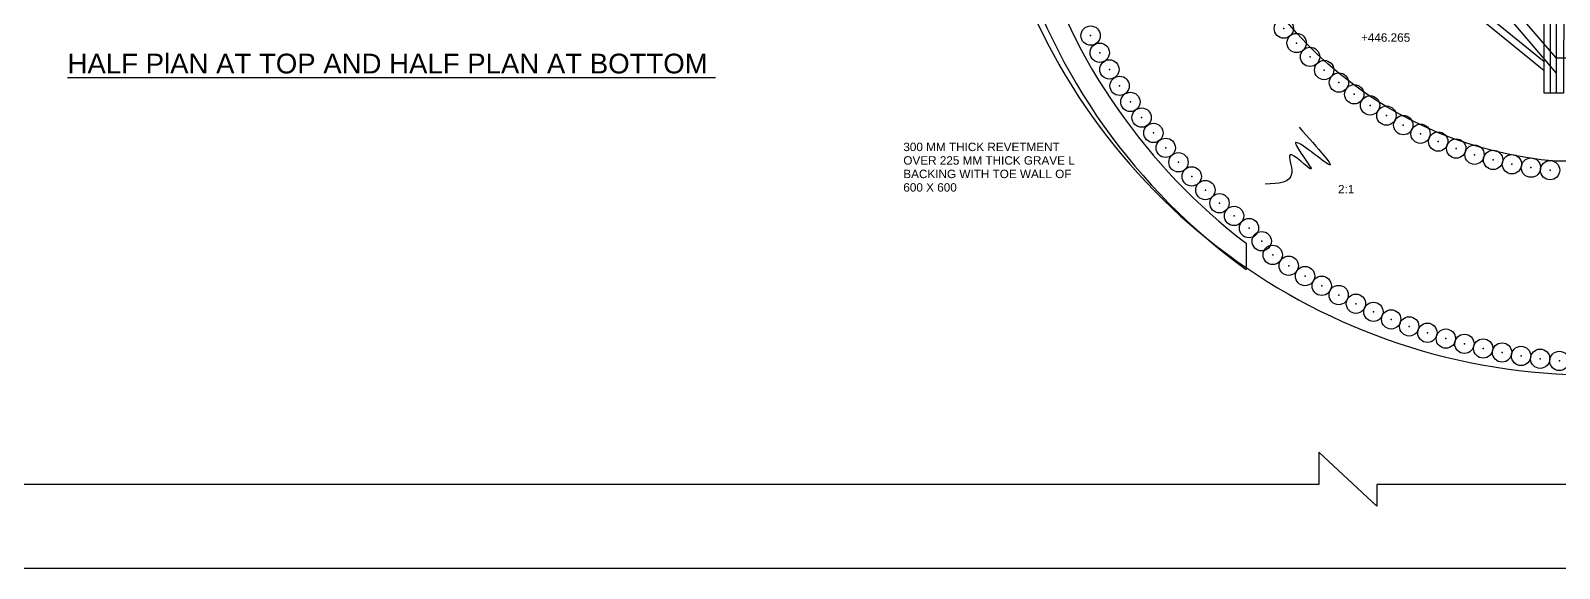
# Model space of a CAD drawing. Header units: millimetres. Extents: x 13075 to 24879, y 21418 to 27290.
# Drawn here: x 16558 to 20199, y 21418 to 22698 of the extents above; entities that cross this region are included whole.
import ezdxf

# ---------------------------------------------------------------- set-up
doc = ezdxf.new("R2010")
doc.units = ezdxf.units.MM
doc.header["$MEASUREMENT"] = 0
doc.header["$PDMODE"] = 32
doc.header["$PDSIZE"] = 46
doc.layers.add('DRAWING', color=7, linetype='Continuous')
doc.layers.add('TEXT', color=7, linetype='Continuous')
doc.styles.get("Standard").update_dxf_attribs({"font": 'arial.ttf', "height": 20})

msp = doc.modelspace()

# ---------------------------------------------------------------- linework, layer by layer
at = {"layer": 'DRAWING'}
for points in [[(21279.7, 25227.3), (20291.5, 25227.3, 0.345701), (18883.6, 23931.3), (18878.3, 22916.8, 0.330847), (20281.7, 21878.5), (21265.9, 21878.5), (21265.9, 23425.1), (21242.7, 23425.1), (21304.5, 23467.6), (21270.6, 23467.6), (21279.7, 25227.3)], [(21265.9, 22387), (20191.8, 22387, -0.310044), (19366.6, 23060.3), (19366.6, 23145.8)]]:
    msp.add_lwpolyline(points, format="xyb", dxfattribs=at)
msp.add_lwpolyline([(20208.7, 22548.8), (20163, 22548.8), (20163, 24319.3), (20214.8, 24319.3)], close=True, dxfattribs=at)
for points in [[(20177.4, 24319.3), (20177.4, 22548.8)], [(21274.7, 24269.3), (20198.6, 24269.3), (20191.2, 22633.2), (21265.9, 22633.2)], [(20191.2, 22633.2), (19697, 23206.5)], [(19693.7, 23180.1), (20191.2, 22596.3)], [(19693.7, 23180.1), (19693.7, 23005.4), (20163, 22624)], [(20163, 22602.2), (19678.1, 22996.9), (19678.1, 23156.5)], [(20191.2, 22633.2), (20191.2, 22548.8)], [(19453.2, 22191.8), (19453.2, 22129.5)]]:
    msp.add_lwpolyline(points, dxfattribs=at)
for centre, radius, start, end in [((20314.9, 23325.1), 1423.7, 197.0163, 232.7538), ((20309.4, 23319.6), 1466.1, 196.497, 234.2699)]:
    msp.add_arc(centre, radius, start, end, dxfattribs=at)
for p in [(19542.7, 22702.8), (19082.6, 22685.9), (19573.2, 22668.4), (19104.3, 22645.3), (19605.3, 22635.4), (19127.3, 22605.5), (19638.9, 22604.1), (19151.6, 22566.4), (19674, 22574.3), (19177.2, 22528.2), (19710.5, 22546.3), (19748.2, 22520), (19204.1, 22490.9), (19787.2, 22495.6), (19232.1, 22454.4), (19827.3, 22473), (19868.4, 22452.4), (19261.4, 22418.9), (19910.5, 22433.8), (19953.4, 22417.2), (19291.8, 22384.4), (19997, 22402.6), (20041.3, 22390.2), (20086.1, 22379.9), (19323.3, 22350.9), (20131.4, 22371.7), (20177, 22365.7), (19355.9, 22318.4), (19389.5, 22287.1), (19424.2, 22256.8), (19459.8, 22227.8), (19490, 22196.6), (19516.2, 22164.1), (19554.4, 22138.4), (19593.3, 22113.8), (19633, 22090.6), (19673.4, 22068.6), (19714.5, 22047.9), (19756.2, 22028.6), (19798.5, 22010.6), (19841.4, 21993.9), (19884.8, 21978.7), (19928.7, 21964.8), (19972.9, 21952.4), (20017.6, 21941.3), (20062.6, 21931.8), (20107.8, 21923.6), (20153.4, 21916.9), (20199.1, 21911.7)]:
    msp.add_point(p, dxfattribs=at)
at = {"layer": 'TEXT'}
msp.add_lwpolyline([(24813.4, 21417.9), (13074.6, 21417.9), (13074.6, 27290), (24813.4, 27290)], close=True, dxfattribs=at)
msp.add_lwpolyline([(21265.9, 21878.5), (21265.9, 21617.5), (19764, 21617.5), (19764, 21566), (19625.8, 21694.7), (19625.8, 21617.5), (18856.3, 21617.5), (13216.5, 21617.5), (13216.5, 21878)], dxfattribs=at)
msp.add_spline([(19579, 22468.1), (19648, 22380), (19570.5, 22429.7), (19607.4, 22368.2), (19557.6, 22402.1), (19561.7, 22359.4), (19498.6, 22332.5)], degree=3, dxfattribs=at)

# ---------------------------------------------------------------- texts
for s, height, p in [('+446.265', 20, (19726.5, 22671.4)), ('%%UHALF PlAN AT TOP AND HALF PLAN AT BOTTOM ', 47, (16645.6, 22596)), ('300 MM THICK REVETMENT ', 20, (18636.4, 22411.1)), ('OVER 225 MM THICK GRAVE L', 20, (18636.4, 22378.9)), ('BACKING WITH TOE WALL OF ', 20, (18636.4, 22346.8)), ('600 X 600 ', 20, (18636.4, 22314.7)), ('2:1', 20, (19671.8, 22310.5))]:
    msp.add_text(s, height=height, dxfattribs=at).set_placement(p)

doc.saveas('drawing.dxf')
